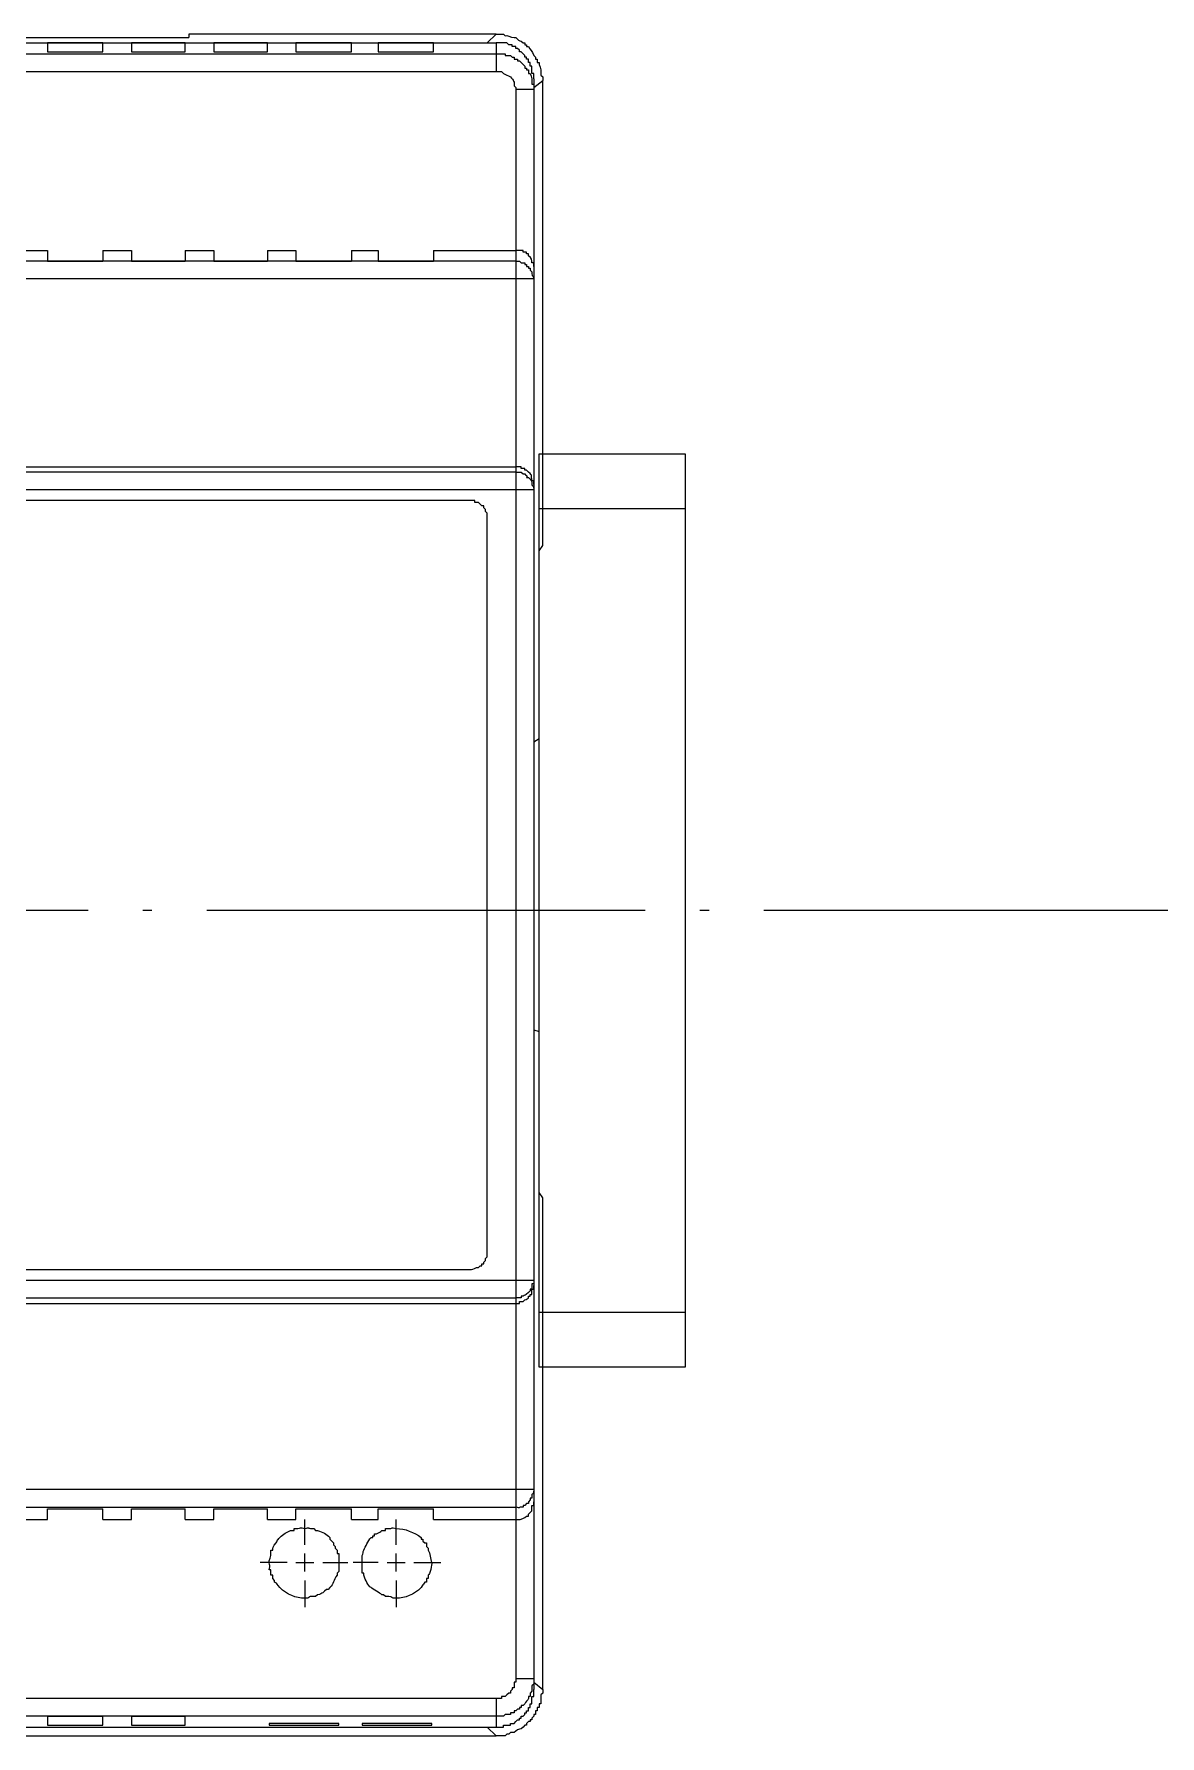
# Model space of a CAD drawing. Header units: millimetres. Extents: x 30557 to 235556, y -116603 to -73383.
# Drawn here: x 91118.5 to 91180.2, y -74282.4 to -74189.2 of the extents above; entities that cross this region are included whole.
import ezdxf

# ---------------------------------------------------------------- set-up
doc = ezdxf.new("R2010")
doc.units = ezdxf.units.MM
doc.linetypes.add('ZWCAD_ISO04W100', pattern=[30.5, 24, -3, 0.5, -3])
doc.layers.add('1', color=3, linetype='Continuous')
doc.layers.add('_Drawing', color=7, linetype='Continuous', lineweight=25)

# ---------------------------------------------------------------- blocks, each defined once
blk = doc.blocks.new('DR-100')
at = {"layer": '1', "color": 0, "lineweight": 5}
for points in [[(9429.039, -76257.283), (9412.203, -76257.283)], [(9412.203, -76257.283), (9412.203, -76257.479)], [(9428.549, -76257.772), (9429.039, -76257.283)], [(9333.797, -76257.772), (9429.039, -76257.772)], [(9333.797, -76258.36), (9429.039, -76258.36)], [(9350.633, -76257.479), (9412.203, -76257.479)], [(9407.504, -76257.772), (9404.47, -76257.772)], [(9404.47, -76257.772), (9404.47, -76258.262)], [(9404.47, -76258.262), (9407.504, -76258.262)], [(9407.504, -76258.262), (9407.504, -76257.772)], [(9412.007, -76257.772), (9409.07, -76257.772)], [(9409.07, -76257.772), (9409.07, -76258.262)], [(9409.07, -76258.262), (9412.007, -76258.262)], [(9412.007, -76258.262), (9412.007, -76257.772)], [(9416.509, -76257.772), (9413.573, -76257.772)], [(9413.573, -76257.772), (9413.573, -76258.262)], [(9413.573, -76258.262), (9416.509, -76258.262)], [(9416.509, -76258.262), (9416.509, -76257.772)], [(9421.11, -76257.772), (9418.076, -76257.772)], [(9418.076, -76257.772), (9418.076, -76258.262)], [(9418.076, -76258.262), (9421.11, -76258.262)], [(9421.11, -76258.262), (9421.11, -76257.772)], [(9425.613, -76257.772), (9422.578, -76257.772)], [(9422.578, -76257.772), (9422.578, -76258.262)], [(9422.578, -76258.262), (9425.613, -76258.262)], [(9425.613, -76258.262), (9425.613, -76257.772)], [(9429.039, -76257.772), (9429.039, -76259.338)], [(9431.094, -76259.73), (9431.094, -76259.436), (9430.996, -76259.436), (9430.996, -76259.338), (9430.996, -76259.241), (9430.996, -76259.143), (9430.996, -76259.143), (9430.996, -76259.045), (9430.898, -76259.045), (9430.898, -76258.947), (9430.898, -76258.947), (9430.898, -76258.849), (9430.898, -76258.849), (9430.8, -76258.849), (9430.8, -76258.751), (9430.8, -76258.751), (9430.8, -76258.653), (9430.703, -76258.653), (9430.703, -76258.555), (9430.703, -76258.555), (9430.605, -76258.555), (9430.605, -76258.458), (9430.605, -76258.458), (9430.605, -76258.458), (9430.507, -76258.36), (9430.507, -76258.36), (9430.409, -76258.262), (9430.409, -76258.262), (9430.409, -76258.262), (9430.311, -76258.262), (9430.311, -76258.164), (9430.311, -76258.164), (9430.213, -76258.066), (9430.213, -76258.066), (9430.115, -76258.066), (9430.115, -76257.968), (9430.115, -76257.968), (9430.017, -76257.968), (9430.017, -76257.968), (9429.92, -76257.968), (9429.92, -76257.87), (9429.822, -76257.87), (9429.822, -76257.87), (9429.724, -76257.87), (9429.724, -76257.87), (9429.626, -76257.772), (9429.528, -76257.772), (9429.528, -76257.772), (9429.43, -76257.772), (9429.43, -76257.772), (9429.039, -76257.772)], [(9333.797, -76259.338), (9429.039, -76259.338)], [(9431.094, -76259.73), (9431.094, -76347.923)], [(9431.094, -76260.219), (9431.584, -76259.828)], [(9431.584, -76285.278), (9431.584, -76259.828)], [(9431.094, -76260.317), (9430.115, -76260.317)], [(9430.115, -76260.317), (9430.115, -76347.336)], [(9403.001, -76269.127), (9404.47, -76269.127)], [(9404.47, -76269.127), (9404.47, -76269.714)], [(9407.504, -76269.127), (9409.07, -76269.127)], [(9407.504, -76269.127), (9407.504, -76269.714)], [(9409.07, -76269.127), (9409.07, -76269.714)], [(9412.007, -76269.127), (9413.573, -76269.127)], [(9412.007, -76269.127), (9412.007, -76269.714)], [(9413.573, -76269.127), (9413.573, -76269.714)], [(9416.509, -76269.127), (9418.076, -76269.127)], [(9416.509, -76269.127), (9416.509, -76269.714)], [(9418.076, -76269.127), (9418.076, -76269.714)], [(9421.11, -76269.127), (9422.578, -76269.127)], [(9421.11, -76269.127), (9421.11, -76269.714)], [(9422.578, -76269.127), (9422.578, -76269.714)], [(9425.613, -76269.127), (9425.613, -76269.714)], [(9425.613, -76269.127), (9430.115, -76269.127)], [(9430.115, -76269.714), (9332.721, -76269.714)], [(9404.47, -76269.714), (9407.504, -76269.714)], [(9409.07, -76269.714), (9412.007, -76269.714)], [(9413.573, -76269.714), (9416.509, -76269.714)], [(9418.076, -76269.714), (9421.11, -76269.714)], [(9422.578, -76269.714), (9425.613, -76269.714)], [(9431.094, -76270.693), (9331.742, -76270.693)], [(9332.721, -76280.971), (9430.115, -76280.971)], [(9430.115, -76281.264), (9332.721, -76281.264)], [(9431.094, -76282.243), (9331.742, -76282.243)], [(9427.57, -76282.831), (9339.279, -76282.831)], [(9428.549, -76283.809), (9428.549, -76283.809), (9428.549, -76283.614), (9428.549, -76283.516), (9428.549, -76283.516), (9428.451, -76283.418), (9428.451, -76283.418), (9428.451, -76283.32), (9428.451, -76283.32), (9428.353, -76283.222), (9428.353, -76283.222), (9428.353, -76283.222), (9428.353, -76283.124), (9428.255, -76283.124), (9428.255, -76283.124), (9428.158, -76283.026), (9428.158, -76283.026), (9428.158, -76283.026), (9428.06, -76282.929), (9428.06, -76282.929), (9427.962, -76282.929), (9427.962, -76282.929), (9427.864, -76282.929), (9427.864, -76282.831), (9427.766, -76282.831), (9427.766, -76282.831), (9427.57, -76282.831)], [(9428.549, -76323.942), (9428.549, -76283.809)], [(9431.388, -76285.571), (9431.584, -76285.278)], [(9431.388, -76295.849), (9431.388, -76285.571)], [(9431.094, -76296.045), (9431.388, -76295.849)], [(9431.094, -76311.804), (9431.388, -76311.902)], [(9431.388, -76320.712), (9431.388, -76311.902)], [(9431.584, -76321.005), (9431.388, -76320.712)], [(9431.584, -76347.923), (9431.584, -76321.005)], [(9335.266, -76324.921), (9427.57, -76324.921)], [(9331.742, -76325.508), (9431.094, -76325.508)], [(9332.721, -76326.487), (9430.115, -76326.487)], [(9332.721, -76326.781), (9430.115, -76326.781)], [(9331.742, -76336.96), (9431.094, -76336.96)], [(9332.721, -76337.939), (9430.115, -76337.939)], [(9404.47, -76338.625), (9404.47, -76338.037)], [(9404.47, -76338.037), (9407.504, -76338.037)], [(9407.504, -76338.625), (9407.504, -76338.037)], [(9409.07, -76338.625), (9409.07, -76338.037)], [(9409.07, -76338.037), (9412.007, -76338.037)], [(9412.007, -76338.625), (9412.007, -76338.037)], [(9413.573, -76338.625), (9413.573, -76338.037)], [(9413.573, -76338.037), (9416.509, -76338.037)], [(9416.509, -76338.625), (9416.509, -76338.037)], [(9418.076, -76338.625), (9418.076, -76338.037)], [(9418.076, -76338.037), (9421.11, -76338.037)], [(9421.11, -76338.625), (9421.11, -76338.037)], [(9422.578, -76338.625), (9422.578, -76338.037)], [(9422.578, -76338.037), (9425.613, -76338.037)], [(9425.613, -76338.625), (9425.613, -76338.037)], [(9403.001, -76338.625), (9404.47, -76338.625)], [(9407.504, -76338.625), (9409.07, -76338.625)], [(9412.007, -76338.625), (9413.573, -76338.625)], [(9416.509, -76338.625), (9418.076, -76338.625)], [(9418.565, -76339.995), (9418.565, -76338.625)], [(9421.11, -76338.625), (9422.578, -76338.625)], [(9423.557, -76339.995), (9423.557, -76338.625)], [(9425.613, -76338.625), (9430.115, -76338.625)], [(9417.586, -76340.974), (9416.118, -76340.974)], [(9418.076, -76340.974), (9419.054, -76340.974)], [(9418.565, -76341.463), (9418.565, -76340.484)], [(9419.544, -76340.974), (9420.914, -76340.974)], [(9422.578, -76340.974), (9421.208, -76340.974)], [(9423.068, -76340.974), (9424.046, -76340.974)], [(9423.557, -76341.463), (9423.557, -76340.484)], [(9424.536, -76340.974), (9426.004, -76340.974)], [(9418.565, -76341.953), (9418.565, -76343.421)], [(9423.557, -76341.953), (9423.557, -76343.421)], [(9430.115, -76347.336), (9430.115, -76347.532), (9430.017, -76347.532), (9430.017, -76347.63), (9430.017, -76347.728), (9430.017, -76347.728), (9430.017, -76347.826), (9429.92, -76347.826), (9429.92, -76347.923), (9429.92, -76347.923), (9429.92, -76347.923), (9429.822, -76348.021), (9429.822, -76348.021), (9429.822, -76348.119), (9429.724, -76348.119), (9429.724, -76348.119), (9429.724, -76348.119), (9429.626, -76348.217), (9429.528, -76348.315), (9429.528, -76348.315), (9429.43, -76348.315), (9429.43, -76348.315), (9429.332, -76348.315), (9429.332, -76348.413), (9429.039, -76348.413)], [(9431.094, -76347.336), (9430.115, -76347.336)], [(9431.094, -76347.532), (9431.584, -76347.923)], [(9429.039, -76348.413), (9333.797, -76348.413)], [(9429.039, -76349.979), (9429.136, -76349.979), (9429.234, -76349.979), (9429.43, -76349.979), (9429.43, -76349.881), (9429.528, -76349.881), (9429.626, -76349.881), (9429.724, -76349.881), (9429.724, -76349.881), (9429.822, -76349.881), (9429.822, -76349.783), (9429.92, -76349.783), (9429.92, -76349.783), (9430.017, -76349.783), (9430.017, -76349.783), (9430.115, -76349.685), (9430.115, -76349.685), (9430.115, -76349.685), (9430.213, -76349.588), (9430.213, -76349.588), (9430.311, -76349.588), (9430.311, -76349.588), (9430.311, -76349.49), (9430.409, -76349.49), (9430.409, -76349.49), (9430.409, -76349.392), (9430.507, -76349.392), (9430.507, -76349.392), (9430.605, -76349.294), (9430.605, -76349.294), (9430.605, -76349.294), (9430.605, -76349.196), (9430.703, -76349.196), (9430.703, -76349.098), (9430.703, -76349.098), (9430.8, -76349.098), (9430.8, -76349), (9430.8, -76349), (9430.8, -76348.902), (9430.898, -76348.902), (9430.898, -76348.804), (9430.898, -76348.804), (9430.898, -76348.707), (9430.898, -76348.707), (9430.996, -76348.707), (9430.996, -76348.609), (9430.996, -76348.609), (9430.996, -76348.511), (9430.996, -76348.413), (9430.996, -76348.315), (9431.094, -76348.315), (9431.094, -76347.923)], [(9429.039, -76348.413), (9429.039, -76349.979)], [(9429.039, -76349.392), (9333.797, -76349.392)], [(9404.47, -76349.392), (9404.47, -76349.881)], [(9404.47, -76349.392), (9407.504, -76349.392)], [(9407.504, -76349.881), (9407.504, -76349.392)], [(9409.07, -76349.392), (9409.07, -76349.881)], [(9409.07, -76349.392), (9412.007, -76349.392)], [(9412.007, -76349.881), (9412.007, -76349.392)], [(9333.797, -76349.979), (9429.039, -76349.979)], [(9333.797, -76350.468), (9429.039, -76350.468)], [(9334.287, -76349.979), (9428.549, -76349.979)], [(9404.47, -76349.881), (9407.504, -76349.881)], [(9409.07, -76349.881), (9412.007, -76349.881)], [(9416.607, -76349.783), (9416.607, -76349.881)], [(9420.425, -76349.783), (9416.607, -76349.783)], [(9416.607, -76349.881), (9420.425, -76349.881)], [(9420.425, -76349.881), (9420.425, -76349.783)], [(9421.697, -76349.783), (9421.697, -76349.881)], [(9425.515, -76349.783), (9421.697, -76349.783)], [(9421.697, -76349.881), (9425.515, -76349.881)], [(9425.515, -76349.881), (9425.515, -76349.783)], [(9428.549, -76349.979), (9429.039, -76350.468)], [(9428.549, -76349.979), (9428.745, -76349.979)]]:
    blk.add_lwpolyline(points, dxfattribs=at)
for points, knots in [([(9429.039, -76257.283), (9429.039, -76257.283), (9429.332, -76257.283), (9429.332, -76257.283), (9429.332, -76257.283), (9429.332, -76257.283), (9429.332, -76257.283), (9429.332, -76257.283), (9429.43, -76257.283), (9429.43, -76257.283), (9429.43, -76257.283), (9429.528, -76257.381), (9429.528, -76257.381), (9429.626, -76257.283), (9429.822, -76257.479), (9430.017, -76257.479), (9430.017, -76257.479), (9430.017, -76257.479), (9430.017, -76257.479), (9430.017, -76257.479), (9430.115, -76257.479), (9430.115, -76257.479), (9430.213, -76257.577), (9430.311, -76257.674), (9430.409, -76257.674), (9430.409, -76257.674), (9430.409, -76257.674), (9430.409, -76257.674), (9430.409, -76257.674), (9430.507, -76257.772), (9430.507, -76257.772), (9430.507, -76257.772), (9430.507, -76257.772), (9430.507, -76257.772), (9430.507, -76257.772), (9430.605, -76257.772), (9430.605, -76257.772), (9430.605, -76257.772), (9430.605, -76257.87), (9430.605, -76257.87), (9430.605, -76257.87), (9430.703, -76257.87), (9430.703, -76257.87), (9430.703, -76257.87), (9430.703, -76257.968), (9430.703, -76257.968), (9430.703, -76257.968), (9430.703, -76257.968), (9430.703, -76257.968), (9430.703, -76257.968), (9430.8, -76257.968), (9430.8, -76257.968), (9430.898, -76258.164), (9430.996, -76258.164), (9431.094, -76258.458), (9431.094, -76258.458), (9431.094, -76258.458), (9431.094, -76258.458), (9431.094, -76258.458), (9431.192, -76258.555), (9431.192, -76258.555), (9431.192, -76258.555), (9431.192, -76258.555), (9431.192, -76258.555), (9431.192, -76258.555), (9431.192, -76258.653), (9431.192, -76258.653), (9431.192, -76258.653), (9431.29, -76258.653), (9431.29, -76258.653), (9431.29, -76258.653), (9431.29, -76258.751), (9431.29, -76258.751), (9431.29, -76258.751), (9431.29, -76258.751), (9431.29, -76258.751), (9431.29, -76258.751), (9431.29, -76258.849), (9431.29, -76258.849), (9431.29, -76258.849), (9431.388, -76258.849), (9431.388, -76258.849), (9431.388, -76258.849), (9431.388, -76258.947), (9431.388, -76258.947), (9431.486, -76259.143), (9431.486, -76259.338), (9431.486, -76259.534), (9431.486, -76259.534), (9431.584, -76259.632), (9431.584, -76259.632), (9431.584, -76259.632), (9431.584, -76259.828), (9431.584, -76259.828)], [0, 0, 0, 0, 1, 1, 1, 2, 2, 2, 3, 3, 3, 4, 4, 4, 5, 5, 5, 6, 6, 6, 7, 7, 7, 8, 8, 8, 9, 9, 9, 10, 10, 10, 11, 11, 11, 12, 12, 12, 13, 13, 13, 14, 14, 14, 15, 15, 15, 16, 16, 16, 17, 17, 17, 18, 18, 18, 19, 19, 19, 20, 20, 20, 21, 21, 21, 22, 22, 22, 23, 23, 23, 24, 24, 24, 25, 25, 25, 26, 26, 26, 27, 27, 27, 28, 28, 28, 29, 29, 29, 30, 30, 30, 31, 31, 31, 31]), ([(9429.039, -76258.36), (9429.039, -76258.36), (9429.43, -76258.36), (9429.43, -76258.36), (9429.43, -76258.36), (9429.43, -76258.36), (9429.43, -76258.36), (9429.43, -76258.36), (9429.528, -76258.36), (9429.528, -76258.36), (9429.528, -76258.36), (9429.528, -76258.458), (9429.528, -76258.458), (9429.528, -76258.458), (9429.626, -76258.458), (9429.626, -76258.458), (9429.626, -76258.458), (9429.724, -76258.458), (9429.724, -76258.458), (9429.724, -76258.458), (9429.724, -76258.458), (9429.724, -76258.458), (9429.724, -76258.458), (9429.822, -76258.458), (9429.822, -76258.458), (9429.822, -76258.458), (9429.822, -76258.458), (9429.822, -76258.458), (9429.822, -76258.458), (9429.92, -76258.555), (9429.92, -76258.555), (9429.92, -76258.555), (9429.92, -76258.555), (9429.92, -76258.555), (9429.92, -76258.555), (9430.017, -76258.555), (9430.017, -76258.555), (9430.017, -76258.555), (9430.017, -76258.555), (9430.017, -76258.555), (9430.017, -76258.555), (9430.017, -76258.653), (9430.017, -76258.653), (9430.017, -76258.653), (9430.115, -76258.653), (9430.115, -76258.653), (9430.115, -76258.653), (9430.115, -76258.653), (9430.115, -76258.653), (9430.115, -76258.653), (9430.213, -76258.653), (9430.213, -76258.653), (9430.213, -76258.653), (9430.213, -76258.751), (9430.213, -76258.751), (9430.213, -76258.751), (9430.311, -76258.751), (9430.311, -76258.751), (9430.311, -76258.751), (9430.311, -76258.751), (9430.311, -76258.751), (9430.311, -76258.751), (9430.311, -76258.751), (9430.311, -76258.751), (9430.311, -76258.751), (9430.409, -76258.849), (9430.409, -76258.849), (9430.409, -76258.849), (9430.409, -76258.849), (9430.409, -76258.849), (9430.409, -76258.849), (9430.409, -76258.849), (9430.409, -76258.849), (9430.409, -76258.849), (9430.507, -76258.947), (9430.507, -76258.947), (9430.507, -76258.947), (9430.507, -76258.947), (9430.507, -76258.947), (9430.507, -76258.947), (9430.605, -76259.045), (9430.605, -76259.045), (9430.605, -76259.045), (9430.605, -76259.045), (9430.605, -76259.045), (9430.605, -76259.045), (9430.605, -76259.045), (9430.605, -76259.045), (9430.605, -76259.045), (9430.605, -76259.143), (9430.605, -76259.143), (9430.605, -76259.143), (9430.703, -76259.143), (9430.703, -76259.143), (9430.703, -76259.143), (9430.703, -76259.143), (9430.703, -76259.143), (9430.703, -76259.143), (9430.703, -76259.241), (9430.703, -76259.241), (9430.703, -76259.241), (9430.8, -76259.241), (9430.8, -76259.241), (9430.8, -76259.241), (9430.8, -76259.338), (9430.8, -76259.338), (9430.8, -76259.338), (9430.8, -76259.338), (9430.8, -76259.338), (9430.8, -76259.338), (9430.8, -76259.436), (9430.8, -76259.436), (9430.8, -76259.436), (9430.898, -76259.436), (9430.898, -76259.436), (9430.898, -76259.436), (9430.898, -76259.436), (9430.898, -76259.436), (9430.996, -76259.632), (9430.996, -76259.828), (9430.996, -76260.024), (9430.996, -76260.024), (9431.094, -76260.024), (9431.094, -76260.024), (9431.094, -76260.024), (9431.094, -76260.317), (9431.094, -76260.317)], [0, 0, 0, 0, 1, 1, 1, 2, 2, 2, 3, 3, 3, 4, 4, 4, 5, 5, 5, 6, 6, 6, 7, 7, 7, 8, 8, 8, 9, 9, 9, 10, 10, 10, 11, 11, 11, 12, 12, 12, 13, 13, 13, 14, 14, 14, 15, 15, 15, 16, 16, 16, 17, 17, 17, 18, 18, 18, 19, 19, 19, 20, 20, 20, 21, 21, 21, 22, 22, 22, 23, 23, 23, 24, 24, 24, 25, 25, 25, 26, 26, 26, 27, 27, 27, 28, 28, 28, 29, 29, 29, 30, 30, 30, 31, 31, 31, 32, 32, 32, 33, 33, 33, 34, 34, 34, 35, 35, 35, 36, 36, 36, 37, 37, 37, 38, 38, 38, 39, 39, 39, 40, 40, 40, 41, 41, 41, 42, 42, 42, 42]), ([(9429.039, -76259.338), (9429.039, -76259.338), (9429.234, -76259.338), (9429.234, -76259.338), (9429.234, -76259.338), (9429.332, -76259.338), (9429.332, -76259.338), (9429.332, -76259.338), (9429.332, -76259.338), (9429.332, -76259.338), (9429.332, -76259.338), (9429.43, -76259.436), (9429.43, -76259.436), (9429.43, -76259.436), (9429.43, -76259.436), (9429.43, -76259.436), (9429.626, -76259.534), (9429.626, -76259.534), (9429.822, -76259.632), (9430.017, -76259.828), (9429.92, -76259.73), (9430.017, -76259.926), (9430.017, -76259.926), (9430.017, -76260.024), (9430.017, -76260.024), (9430.017, -76260.024), (9430.017, -76260.024), (9430.017, -76260.024), (9430.017, -76260.024), (9430.017, -76260.122), (9430.017, -76260.122), (9430.017, -76260.122), (9430.115, -76260.219), (9430.115, -76260.219), (9430.115, -76260.219), (9430.115, -76260.317), (9430.115, -76260.317)], [0, 0, 0, 0, 1, 1, 1, 2, 2, 2, 3, 3, 3, 4, 4, 4, 5, 5, 5, 6, 6, 6, 7, 7, 7, 8, 8, 8, 9, 9, 9, 10, 10, 10, 11, 11, 11, 12, 12, 12, 12]), ([(9431.094, -76270.008), (9431.094, -76270.008), (9431.094, -76269.812), (9431.094, -76269.812), (9431.094, -76269.812), (9430.996, -76269.812), (9430.996, -76269.812), (9430.996, -76269.714), (9430.996, -76269.518), (9430.8, -76269.421), (9430.8, -76269.421), (9430.8, -76269.421), (9430.8, -76269.421), (9430.8, -76269.421), (9430.8, -76269.323), (9430.8, -76269.323), (9430.8, -76269.323), (9430.703, -76269.323), (9430.703, -76269.323), (9430.703, -76269.323), (9430.703, -76269.323), (9430.703, -76269.323), (9430.703, -76269.323), (9430.703, -76269.225), (9430.703, -76269.225), (9430.703, -76269.225), (9430.605, -76269.225), (9430.605, -76269.225), (9430.605, -76269.225), (9430.605, -76269.225), (9430.605, -76269.225), (9430.605, -76269.225), (9430.507, -76269.225), (9430.507, -76269.225), (9430.507, -76269.225), (9430.507, -76269.127), (9430.507, -76269.127), (9430.507, -76269.127), (9430.409, -76269.127), (9430.409, -76269.127), (9430.409, -76269.127), (9430.409, -76269.127), (9430.409, -76269.127), (9430.409, -76269.127), (9430.409, -76269.127), (9430.409, -76269.127), (9430.409, -76269.127), (9430.311, -76269.127), (9430.311, -76269.127), (9430.213, -76269.127), (9430.115, -76269.127), (9430.115, -76269.127)], [0, 0, 0, 0, 1, 1, 1, 2, 2, 2, 3, 3, 3, 4, 4, 4, 5, 5, 5, 6, 6, 6, 7, 7, 7, 8, 8, 8, 9, 9, 9, 10, 10, 10, 11, 11, 11, 12, 12, 12, 13, 13, 13, 14, 14, 14, 15, 15, 15, 16, 16, 16, 17, 17, 17, 17]), ([(9430.115, -76269.714), (9430.115, -76269.714), (9430.213, -76269.714), (9430.213, -76269.714), (9430.213, -76269.714), (9430.213, -76269.714), (9430.213, -76269.714), (9430.213, -76269.714), (9430.311, -76269.714), (9430.311, -76269.714), (9430.311, -76269.714), (9430.409, -76269.812), (9430.409, -76269.812), (9430.409, -76269.812), (9430.409, -76269.812), (9430.409, -76269.812), (9430.409, -76269.812), (9430.507, -76269.812), (9430.507, -76269.812), (9430.507, -76269.812), (9430.507, -76269.812), (9430.507, -76269.812), (9430.507, -76269.812), (9430.507, -76269.812), (9430.507, -76269.812), (9430.507, -76269.812), (9430.605, -76269.812), (9430.605, -76269.812), (9430.605, -76269.812), (9430.605, -76269.91), (9430.605, -76269.91), (9430.605, -76269.91), (9430.605, -76269.91), (9430.605, -76269.91), (9430.605, -76269.91), (9430.605, -76269.91), (9430.605, -76269.91), (9430.605, -76269.91), (9430.703, -76269.91), (9430.703, -76269.91), (9430.703, -76269.91), (9430.703, -76269.91), (9430.703, -76269.91), (9430.703, -76269.91), (9430.703, -76269.91), (9430.703, -76269.91), (9430.703, -76269.91), (9430.703, -76270.008), (9430.703, -76270.008), (9430.703, -76270.008), (9430.8, -76270.008), (9430.8, -76270.008), (9430.8, -76270.008), (9430.8, -76270.008), (9430.8, -76270.008), (9430.8, -76270.008), (9430.8, -76270.008), (9430.8, -76270.008), (9430.8, -76270.008), (9430.8, -76270.106), (9430.8, -76270.106), (9430.8, -76270.106), (9430.898, -76270.106), (9430.898, -76270.106), (9430.898, -76270.106), (9430.898, -76270.106), (9430.898, -76270.106), (9430.898, -76270.106), (9430.898, -76270.204), (9430.898, -76270.204), (9430.898, -76270.204), (9430.898, -76270.204), (9430.898, -76270.204), (9430.898, -76270.204), (9430.898, -76270.204), (9430.898, -76270.204), (9430.898, -76270.204), (9430.996, -76270.301), (9430.996, -76270.301), (9430.996, -76270.301), (9430.996, -76270.301), (9430.996, -76270.301), (9430.996, -76270.301), (9430.996, -76270.301), (9430.996, -76270.301), (9430.996, -76270.301), (9430.996, -76270.399), (9430.996, -76270.399), (9430.996, -76270.399), (9430.996, -76270.399), (9430.996, -76270.399), (9430.996, -76270.595), (9431.094, -76270.497), (9431.094, -76270.693)], [0, 0, 0, 0, 1, 1, 1, 2, 2, 2, 3, 3, 3, 4, 4, 4, 5, 5, 5, 6, 6, 6, 7, 7, 7, 8, 8, 8, 9, 9, 9, 10, 10, 10, 11, 11, 11, 12, 12, 12, 13, 13, 13, 14, 14, 14, 15, 15, 15, 16, 16, 16, 17, 17, 17, 18, 18, 18, 19, 19, 19, 20, 20, 20, 21, 21, 21, 22, 22, 22, 23, 23, 23, 24, 24, 24, 25, 25, 25, 26, 26, 26, 27, 27, 27, 28, 28, 28, 29, 29, 29, 30, 30, 30, 31, 31, 31, 31]), ([(9431.094, -76281.95), (9431.094, -76281.95), (9431.094, -76281.754), (9431.094, -76281.754), (9431.094, -76281.754), (9430.996, -76281.754), (9430.996, -76281.754), (9430.996, -76281.754), (9430.996, -76281.656), (9430.996, -76281.656), (9430.898, -76281.362), (9431.094, -76281.558), (9430.8, -76281.264), (9430.8, -76281.264), (9430.8, -76281.264), (9430.8, -76281.264), (9430.8, -76281.264), (9430.703, -76281.167), (9430.703, -76281.167), (9430.703, -76281.167), (9430.703, -76281.167), (9430.703, -76281.167), (9430.703, -76281.167), (9430.703, -76281.167), (9430.703, -76281.167), (9430.703, -76281.167), (9430.605, -76281.167), (9430.605, -76281.167), (9430.605, -76281.167), (9430.605, -76281.069), (9430.605, -76281.069), (9430.605, -76281.069), (9430.507, -76281.069), (9430.507, -76281.069), (9430.507, -76281.069), (9430.507, -76281.069), (9430.507, -76281.069), (9430.507, -76281.069), (9430.409, -76281.069), (9430.409, -76281.069), (9430.409, -76281.069), (9430.409, -76281.069), (9430.409, -76281.069), (9430.409, -76281.069), (9430.409, -76280.971), (9430.409, -76280.971), (9430.409, -76280.971), (9430.311, -76280.971), (9430.311, -76280.971), (9430.311, -76280.971), (9430.213, -76280.971), (9430.213, -76280.971), (9430.213, -76280.971), (9430.115, -76280.971), (9430.115, -76280.971)], [0, 0, 0, 0, 1, 1, 1, 2, 2, 2, 3, 3, 3, 4, 4, 4, 5, 5, 5, 6, 6, 6, 7, 7, 7, 8, 8, 8, 9, 9, 9, 10, 10, 10, 11, 11, 11, 12, 12, 12, 13, 13, 13, 14, 14, 14, 15, 15, 15, 16, 16, 16, 17, 17, 17, 18, 18, 18, 18]), ([(9430.115, -76281.264), (9430.115, -76281.264), (9430.311, -76281.264), (9430.311, -76281.264), (9430.311, -76281.264), (9430.311, -76281.264), (9430.311, -76281.264), (9430.311, -76281.264), (9430.409, -76281.264), (9430.409, -76281.264), (9430.409, -76281.264), (9430.507, -76281.362), (9430.507, -76281.362), (9430.507, -76281.362), (9430.507, -76281.362), (9430.507, -76281.362), (9430.507, -76281.362), (9430.507, -76281.362), (9430.507, -76281.362), (9430.507, -76281.362), (9430.605, -76281.362), (9430.605, -76281.362), (9430.605, -76281.362), (9430.605, -76281.362), (9430.605, -76281.362), (9430.605, -76281.46), (9430.8, -76281.46), (9430.703, -76281.558), (9430.703, -76281.558), (9430.8, -76281.558), (9430.8, -76281.558), (9430.8, -76281.558), (9430.8, -76281.558), (9430.8, -76281.558), (9430.8, -76281.558), (9430.8, -76281.558), (9430.8, -76281.558), (9430.8, -76281.558), (9430.898, -76281.656), (9430.898, -76281.656), (9430.898, -76281.656), (9430.898, -76281.656), (9430.898, -76281.656), (9430.898, -76281.656), (9430.898, -76281.656), (9430.898, -76281.656), (9430.996, -76281.754), (9430.996, -76281.852), (9430.996, -76281.95), (9430.996, -76282.048), (9431.094, -76281.95), (9431.094, -76282.243)], [0, 0, 0, 0, 1, 1, 1, 2, 2, 2, 3, 3, 3, 4, 4, 4, 5, 5, 5, 6, 6, 6, 7, 7, 7, 8, 8, 8, 9, 9, 9, 10, 10, 10, 11, 11, 11, 12, 12, 12, 13, 13, 13, 14, 14, 14, 15, 15, 15, 16, 16, 16, 17, 17, 17, 17]), ([(9427.57, -76324.921), (9427.766, -76324.921), (9427.766, -76324.921), (9427.962, -76324.823), (9427.962, -76324.823), (9427.962, -76324.823), (9427.962, -76324.823), (9427.962, -76324.823), (9428.06, -76324.823), (9428.06, -76324.823), (9428.06, -76324.823), (9428.06, -76324.823), (9428.06, -76324.823), (9428.06, -76324.823), (9428.158, -76324.725), (9428.158, -76324.725), (9428.158, -76324.725), (9428.158, -76324.725), (9428.158, -76324.725), (9428.158, -76324.725), (9428.158, -76324.725), (9428.158, -76324.725), (9428.158, -76324.725), (9428.255, -76324.725), (9428.255, -76324.725), (9428.255, -76324.725), (9428.255, -76324.627), (9428.255, -76324.627), (9428.255, -76324.627), (9428.353, -76324.627), (9428.353, -76324.627), (9428.353, -76324.627), (9428.353, -76324.529), (9428.353, -76324.529), (9428.353, -76324.529), (9428.353, -76324.529), (9428.353, -76324.529), (9428.353, -76324.529), (9428.353, -76324.529), (9428.353, -76324.529), (9428.353, -76324.529), (9428.451, -76324.431), (9428.451, -76324.431), (9428.451, -76324.431), (9428.451, -76324.431), (9428.451, -76324.431), (9428.451, -76324.431), (9428.451, -76324.333), (9428.451, -76324.333), (9428.451, -76324.333), (9428.451, -76324.333), (9428.451, -76324.333), (9428.451, -76324.333), (9428.549, -76324.236), (9428.549, -76324.236), (9428.549, -76324.236), (9428.549, -76324.236), (9428.549, -76324.236), (9428.549, -76324.236), (9428.549, -76324.236), (9428.549, -76324.236), (9428.549, -76324.236), (9428.549, -76324.04), (9428.549, -76324.04), (9428.549, -76324.04), (9428.549, -76323.942), (9428.549, -76323.942)], [0, 0, 0, 0, 1, 1, 1, 2, 2, 2, 3, 3, 3, 4, 4, 4, 5, 5, 5, 6, 6, 6, 7, 7, 7, 8, 8, 8, 9, 9, 9, 10, 10, 10, 11, 11, 11, 12, 12, 12, 13, 13, 13, 14, 14, 14, 15, 15, 15, 16, 16, 16, 17, 17, 17, 18, 18, 18, 19, 19, 19, 20, 20, 20, 21, 21, 21, 22, 22, 22, 22]), ([(9431.094, -76325.508), (9431.094, -76325.508), (9431.094, -76325.704), (9431.094, -76325.704), (9431.094, -76325.704), (9430.996, -76325.704), (9430.996, -76325.704), (9430.996, -76325.704), (9430.996, -76325.802), (9430.996, -76325.802), (9430.996, -76325.802), (9430.996, -76325.802), (9430.996, -76325.802), (9430.996, -76325.802), (9430.996, -76325.9), (9430.996, -76325.9), (9430.996, -76325.9), (9430.996, -76325.9), (9430.996, -76325.9), (9430.996, -76325.9), (9430.996, -76325.997), (9430.996, -76325.997), (9430.996, -76325.997), (9430.898, -76325.997), (9430.898, -76325.997), (9430.898, -76325.997), (9430.898, -76325.997), (9430.898, -76325.997), (9430.898, -76325.997), (9430.898, -76326.095), (9430.898, -76326.095), (9430.898, -76326.095), (9430.8, -76326.193), (9430.8, -76326.193), (9430.8, -76326.193), (9430.8, -76326.193), (9430.8, -76326.193), (9430.605, -76326.389), (9430.605, -76326.291), (9430.507, -76326.389), (9430.507, -76326.389), (9430.409, -76326.389), (9430.409, -76326.389), (9430.409, -76326.389), (9430.409, -76326.487), (9430.409, -76326.487), (9430.409, -76326.487), (9430.311, -76326.487), (9430.311, -76326.487), (9430.311, -76326.487), (9430.213, -76326.487), (9430.213, -76326.487), (9430.213, -76326.487), (9430.115, -76326.487), (9430.115, -76326.487)], [0, 0, 0, 0, 1, 1, 1, 2, 2, 2, 3, 3, 3, 4, 4, 4, 5, 5, 5, 6, 6, 6, 7, 7, 7, 8, 8, 8, 9, 9, 9, 10, 10, 10, 11, 11, 11, 12, 12, 12, 13, 13, 13, 14, 14, 14, 15, 15, 15, 16, 16, 16, 17, 17, 17, 18, 18, 18, 18]), ([(9430.115, -76326.781), (9430.115, -76326.781), (9430.311, -76326.781), (9430.311, -76326.781), (9430.311, -76326.781), (9430.311, -76326.683), (9430.311, -76326.683), (9430.311, -76326.683), (9430.409, -76326.683), (9430.409, -76326.683), (9430.409, -76326.683), (9430.409, -76326.683), (9430.409, -76326.683), (9430.409, -76326.683), (9430.507, -76326.683), (9430.507, -76326.683), (9430.507, -76326.683), (9430.507, -76326.683), (9430.507, -76326.683), (9430.507, -76326.683), (9430.605, -76326.585), (9430.605, -76326.585), (9430.605, -76326.585), (9430.605, -76326.585), (9430.605, -76326.585), (9430.703, -76326.585), (9430.8, -76326.487), (9430.8, -76326.487), (9430.8, -76326.487), (9430.8, -76326.389), (9430.8, -76326.389), (9430.8, -76326.389), (9430.898, -76326.389), (9430.898, -76326.389), (9430.898, -76326.389), (9430.898, -76326.389), (9430.898, -76326.389), (9430.898, -76326.389), (9430.898, -76326.291), (9430.898, -76326.291), (9430.898, -76326.291), (9430.996, -76326.291), (9430.996, -76326.291), (9430.996, -76326.291), (9430.996, -76326.193), (9430.996, -76326.193), (9430.996, -76326.193), (9430.996, -76326.193), (9430.996, -76326.193), (9430.996, -76326.193), (9430.996, -76326.095), (9430.996, -76326.095), (9430.996, -76326.095), (9430.996, -76326.095), (9430.996, -76326.095), (9430.996, -76326.095), (9430.996, -76325.997), (9430.996, -76325.997), (9430.996, -76325.997), (9431.094, -76325.997), (9431.094, -76325.997), (9431.094, -76325.997), (9431.094, -76325.997), (9431.094, -76325.997), (9431.094, -76325.9), (9431.094, -76325.802), (9431.094, -76325.802)], [0, 0, 0, 0, 1, 1, 1, 2, 2, 2, 3, 3, 3, 4, 4, 4, 5, 5, 5, 6, 6, 6, 7, 7, 7, 8, 8, 8, 9, 9, 9, 10, 10, 10, 11, 11, 11, 12, 12, 12, 13, 13, 13, 14, 14, 14, 15, 15, 15, 16, 16, 16, 17, 17, 17, 18, 18, 18, 19, 19, 19, 20, 20, 20, 21, 21, 21, 22, 22, 22, 22]), ([(9431.094, -76336.96), (9431.094, -76337.352), (9430.996, -76337.156), (9430.996, -76337.254), (9430.996, -76337.254), (9430.996, -76337.352), (9430.996, -76337.352), (9430.996, -76337.352), (9430.996, -76337.352), (9430.996, -76337.352), (9430.996, -76337.352), (9430.996, -76337.45), (9430.996, -76337.45), (9430.996, -76337.45), (9430.996, -76337.45), (9430.996, -76337.45), (9430.996, -76337.45), (9430.898, -76337.45), (9430.898, -76337.45), (9430.898, -76337.45), (9430.898, -76337.548), (9430.898, -76337.548), (9430.898, -76337.548), (9430.898, -76337.548), (9430.898, -76337.548), (9430.898, -76337.548), (9430.898, -76337.548), (9430.898, -76337.548), (9430.898, -76337.548), (9430.8, -76337.646), (9430.8, -76337.646), (9430.8, -76337.646), (9430.8, -76337.646), (9430.8, -76337.646), (9430.8, -76337.646), (9430.8, -76337.646), (9430.8, -76337.646), (9430.8, -76337.646), (9430.8, -76337.646), (9430.8, -76337.646), (9430.8, -76337.646), (9430.8, -76337.744), (9430.8, -76337.744), (9430.8, -76337.744), (9430.703, -76337.744), (9430.703, -76337.744), (9430.703, -76337.744), (9430.703, -76337.744), (9430.703, -76337.744), (9430.703, -76337.744), (9430.703, -76337.744), (9430.703, -76337.744), (9430.703, -76337.744), (9430.703, -76337.744), (9430.703, -76337.744), (9430.703, -76337.744), (9430.605, -76337.841), (9430.605, -76337.841), (9430.605, -76337.841), (9430.605, -76337.841), (9430.605, -76337.841), (9430.605, -76337.841), (9430.605, -76337.841), (9430.605, -76337.841), (9430.605, -76337.841), (9430.507, -76337.841), (9430.507, -76337.841), (9430.507, -76337.841), (9430.507, -76337.841), (9430.507, -76337.841), (9430.507, -76337.841), (9430.507, -76337.939), (9430.507, -76337.939), (9430.507, -76337.939), (9430.409, -76337.939), (9430.409, -76337.939), (9430.409, -76337.939), (9430.409, -76337.939), (9430.409, -76337.939), (9430.213, -76337.939), (9430.409, -76338.037), (9430.115, -76337.939)], [0, 0, 0, 0, 1, 1, 1, 2, 2, 2, 3, 3, 3, 4, 4, 4, 5, 5, 5, 6, 6, 6, 7, 7, 7, 8, 8, 8, 9, 9, 9, 10, 10, 10, 11, 11, 11, 12, 12, 12, 13, 13, 13, 14, 14, 14, 15, 15, 15, 16, 16, 16, 17, 17, 17, 18, 18, 18, 19, 19, 19, 20, 20, 20, 21, 21, 21, 22, 22, 22, 23, 23, 23, 24, 24, 24, 25, 25, 25, 26, 26, 26, 27, 27, 27, 27]), ([(9430.115, -76338.625), (9430.115, -76338.625), (9430.213, -76338.625), (9430.213, -76338.625), (9430.409, -76338.625), (9430.605, -76338.527), (9430.703, -76338.429), (9430.703, -76338.429), (9430.8, -76338.429), (9430.8, -76338.429), (9430.8, -76338.429), (9430.8, -76338.331), (9430.8, -76338.331), (9430.8, -76338.331), (9430.8, -76338.331), (9430.8, -76338.331), (9430.8, -76338.331), (9430.898, -76338.233), (9430.898, -76338.233), (9430.898, -76338.233), (9430.898, -76338.233), (9430.898, -76338.233), (9430.898, -76338.233), (9430.898, -76338.233), (9430.898, -76338.233), (9430.898, -76338.233), (9430.996, -76338.135), (9430.996, -76338.135), (9430.996, -76338.135), (9430.996, -76338.135), (9430.996, -76338.135), (9430.996, -76338.135), (9430.996, -76338.037), (9430.996, -76338.037), (9430.996, -76338.037), (9430.996, -76338.037), (9430.996, -76338.037), (9430.996, -76338.037), (9430.996, -76337.939), (9430.996, -76337.939), (9430.996, -76337.939), (9430.996, -76337.841), (9430.996, -76337.841), (9430.996, -76337.841), (9431.094, -76337.841), (9431.094, -76337.841), (9431.094, -76337.841), (9431.094, -76337.744), (9431.094, -76337.646)], [0, 0, 0, 0, 1, 1, 1, 2, 2, 2, 3, 3, 3, 4, 4, 4, 5, 5, 5, 6, 6, 6, 7, 7, 7, 8, 8, 8, 9, 9, 9, 10, 10, 10, 11, 11, 11, 12, 12, 12, 13, 13, 13, 14, 14, 14, 15, 15, 15, 16, 16, 16, 16]), ([(9420.425, -76340.974), (9420.425, -76340.974), (9420.425, -76340.68), (9420.425, -76340.68), (9420.425, -76340.68), (9420.425, -76340.68), (9420.425, -76340.68), (9420.425, -76340.68), (9420.425, -76340.484), (9420.425, -76340.484), (9420.425, -76340.484), (9420.327, -76340.484), (9420.327, -76340.484), (9420.327, -76340.484), (9420.327, -76340.386), (9420.327, -76340.386), (9420.327, -76340.386), (9420.327, -76340.289), (9420.327, -76340.289), (9420.327, -76340.289), (9420.327, -76340.289), (9420.327, -76340.289), (9420.327, -76340.289), (9420.229, -76340.191), (9420.229, -76340.191), (9420.229, -76340.191), (9420.229, -76340.191), (9420.229, -76340.191), (9420.229, -76340.191), (9420.229, -76340.093), (9420.229, -76340.093), (9420.229, -76340.093), (9420.131, -76339.995), (9420.131, -76339.995), (9420.131, -76339.995), (9420.131, -76339.897), (9420.131, -76339.897), (9420.131, -76339.897), (9420.131, -76339.897), (9420.131, -76339.897), (9420.131, -76339.897), (9420.033, -76339.799), (9420.033, -76339.799), (9420.033, -76339.799), (9420.033, -76339.799), (9420.033, -76339.799), (9420.033, -76339.799), (9419.935, -76339.701), (9419.935, -76339.701), (9419.935, -76339.701), (9419.935, -76339.701), (9419.935, -76339.701), (9419.935, -76339.701), (9419.935, -76339.603), (9419.935, -76339.603), (9419.74, -76339.408), (9419.544, -76339.31), (9419.25, -76339.212), (9419.25, -76339.212), (9419.25, -76339.212), (9419.25, -76339.212), (9419.25, -76339.212), (9419.152, -76339.212), (9419.152, -76339.212), (9419.152, -76339.212), (9419.054, -76339.114), (9419.054, -76339.114), (9419.054, -76339.114), (9419.054, -76339.114), (9419.054, -76339.114), (9419.054, -76339.114), (9418.957, -76339.114), (9418.957, -76339.114), (9418.663, -76339.114), (9418.859, -76339.016), (9418.565, -76339.114), (9418.271, -76339.016), (9418.369, -76339.114), (9418.173, -76339.114), (9418.173, -76339.114), (9418.173, -76339.114), (9418.173, -76339.114), (9418.173, -76339.114), (9418.076, -76339.114), (9418.076, -76339.114), (9418.076, -76339.114), (9417.978, -76339.114), (9417.978, -76339.114), (9417.978, -76339.114), (9417.978, -76339.212), (9417.978, -76339.212), (9417.978, -76339.212), (9417.88, -76339.212), (9417.88, -76339.212), (9417.88, -76339.212), (9417.782, -76339.212), (9417.782, -76339.212), (9417.586, -76339.31), (9417.39, -76339.408), (9417.195, -76339.603), (9416.999, -76339.799), (9417.097, -76339.701), (9416.999, -76339.897), (9416.803, -76340.093), (9416.803, -76340.191), (9416.803, -76340.289), (9416.803, -76340.289), (9416.705, -76340.289), (9416.705, -76340.289), (9416.705, -76340.484), (9416.705, -76340.68), (9416.607, -76340.876), (9416.607, -76340.876), (9416.607, -76340.974), (9416.607, -76340.974), (9416.607, -76341.169), (9416.705, -76341.072), (9416.607, -76341.365), (9416.607, -76341.365), (9416.705, -76341.365), (9416.705, -76341.365), (9416.705, -76341.365), (9416.705, -76341.463), (9416.705, -76341.463), (9416.705, -76341.463), (9416.705, -76341.561), (9416.705, -76341.561), (9416.705, -76341.561), (9416.705, -76341.561), (9416.705, -76341.561), (9416.705, -76341.561), (9416.705, -76341.659), (9416.705, -76341.659), (9416.705, -76341.659), (9416.803, -76341.659), (9416.803, -76341.659), (9416.803, -76341.659), (9416.803, -76341.757), (9416.803, -76341.757), (9416.803, -76341.757), (9416.803, -76341.855), (9416.803, -76341.855), (9416.803, -76341.855), (9416.901, -76341.953), (9416.901, -76341.953), (9416.901, -76341.953), (9416.901, -76342.05), (9416.901, -76342.05), (9417.097, -76342.148), (9416.999, -76342.148), (9417.195, -76342.344), (9417.586, -76342.736), (9418.076, -76342.931), (9418.565, -76342.931), (9418.859, -76342.931), (9418.761, -76342.834), (9418.859, -76342.834), (9418.859, -76342.834), (9418.957, -76342.834), (9418.957, -76342.834), (9418.957, -76342.834), (9419.054, -76342.834), (9419.054, -76342.834), (9419.054, -76342.834), (9419.054, -76342.834), (9419.054, -76342.834), (9419.054, -76342.834), (9419.152, -76342.834), (9419.152, -76342.834), (9419.152, -76342.834), (9419.25, -76342.736), (9419.25, -76342.736), (9419.25, -76342.736), (9419.25, -76342.736), (9419.25, -76342.736), (9419.446, -76342.736), (9419.446, -76342.638), (9419.544, -76342.638), (9419.544, -76342.638), (9419.642, -76342.54), (9419.642, -76342.54), (9419.642, -76342.54), (9419.642, -76342.54), (9419.642, -76342.54), (9419.642, -76342.54), (9419.74, -76342.442), (9419.74, -76342.442), (9419.74, -76342.442), (9419.837, -76342.442), (9419.837, -76342.442), (9419.837, -76342.442), (9419.837, -76342.442), (9419.837, -76342.442), (9419.837, -76342.442), (9419.935, -76342.344), (9419.935, -76342.344), (9420.131, -76342.148), (9420.131, -76341.953), (9420.327, -76341.659), (9420.327, -76341.659), (9420.327, -76341.659), (9420.327, -76341.659), (9420.327, -76341.659), (9420.327, -76341.561), (9420.327, -76341.561), (9420.327, -76341.561), (9420.327, -76341.561), (9420.327, -76341.561), (9420.327, -76341.561), (9420.425, -76341.463), (9420.425, -76341.463), (9420.425, -76341.463), (9420.425, -76341.365), (9420.425, -76341.365), (9420.425, -76341.365), (9420.425, -76341.267), (9420.425, -76341.267), (9420.425, -76341.267), (9420.425, -76340.974), (9420.425, -76340.974)], [0, 0, 0, 0, 1, 1, 1, 2, 2, 2, 3, 3, 3, 4, 4, 4, 5, 5, 5, 6, 6, 6, 7, 7, 7, 8, 8, 8, 9, 9, 9, 10, 10, 10, 11, 11, 11, 12, 12, 12, 13, 13, 13, 14, 14, 14, 15, 15, 15, 16, 16, 16, 17, 17, 17, 18, 18, 18, 19, 19, 19, 20, 20, 20, 21, 21, 21, 22, 22, 22, 23, 23, 23, 24, 24, 24, 25, 25, 25, 26, 26, 26, 27, 27, 27, 28, 28, 28, 29, 29, 29, 30, 30, 30, 31, 31, 31, 32, 32, 32, 33, 33, 33, 34, 34, 34, 35, 35, 35, 36, 36, 36, 37, 37, 37, 38, 38, 38, 39, 39, 39, 40, 40, 40, 41, 41, 41, 42, 42, 42, 43, 43, 43, 44, 44, 44, 45, 45, 45, 46, 46, 46, 47, 47, 47, 48, 48, 48, 49, 49, 49, 50, 50, 50, 51, 51, 51, 52, 52, 52, 53, 53, 53, 54, 54, 54, 55, 55, 55, 56, 56, 56, 57, 57, 57, 58, 58, 58, 59, 59, 59, 60, 60, 60, 61, 61, 61, 62, 62, 62, 63, 63, 63, 64, 64, 64, 65, 65, 65, 66, 66, 66, 67, 67, 67, 68, 68, 68, 69, 69, 69, 70, 70, 70, 71, 71, 71, 72, 72, 72, 73, 73, 73, 73]), ([(9425.515, -76340.974), (9425.417, -76340.778), (9425.417, -76340.484), (9425.319, -76340.289), (9425.319, -76340.289), (9425.319, -76340.191), (9425.319, -76340.191), (9425.319, -76340.191), (9425.319, -76340.191), (9425.319, -76340.191), (9425.319, -76340.191), (9425.221, -76340.093), (9425.221, -76340.093), (9425.221, -76340.093), (9425.221, -76339.995), (9425.221, -76339.995), (9425.221, -76339.995), (9425.221, -76339.897), (9425.221, -76339.897), (9425.221, -76339.897), (9425.123, -76339.897), (9425.123, -76339.897), (9425.123, -76339.897), (9425.025, -76339.799), (9425.025, -76339.799), (9425.025, -76339.799), (9425.025, -76339.799), (9425.025, -76339.799), (9425.025, -76339.799), (9425.025, -76339.701), (9425.025, -76339.701), (9425.025, -76339.701), (9424.927, -76339.701), (9424.927, -76339.701), (9424.927, -76339.701), (9424.927, -76339.603), (9424.927, -76339.603), (9424.536, -76339.31), (9424.046, -76339.114), (9423.557, -76339.114), (9423.263, -76339.016), (9423.361, -76339.114), (9423.263, -76339.114), (9423.263, -76339.114), (9423.166, -76339.114), (9423.166, -76339.114), (9423.166, -76339.114), (9423.068, -76339.114), (9423.068, -76339.114), (9423.068, -76339.114), (9422.97, -76339.114), (9422.97, -76339.114), (9422.97, -76339.114), (9422.97, -76339.212), (9422.97, -76339.212), (9422.97, -76339.212), (9422.872, -76339.212), (9422.872, -76339.212), (9422.872, -76339.212), (9422.774, -76339.212), (9422.774, -76339.212), (9422.676, -76339.31), (9422.676, -76339.31), (9422.48, -76339.408), (9422.48, -76339.408), (9422.48, -76339.408), (9422.48, -76339.408), (9422.48, -76339.408), (9422.382, -76339.408), (9422.382, -76339.408), (9422.382, -76339.408), (9422.382, -76339.505), (9422.382, -76339.505), (9422.382, -76339.505), (9422.285, -76339.505), (9422.285, -76339.505), (9422.285, -76339.505), (9422.285, -76339.603), (9422.285, -76339.603), (9422.285, -76339.603), (9422.187, -76339.603), (9422.187, -76339.603), (9421.991, -76339.799), (9421.893, -76340.093), (9421.795, -76340.289), (9421.697, -76340.386), (9421.795, -76340.484), (9421.697, -76340.582), (9421.697, -76340.582), (9421.697, -76340.68), (9421.697, -76340.68), (9421.697, -76340.68), (9421.697, -76340.68), (9421.697, -76340.68), (9421.697, -76340.68), (9421.697, -76341.267), (9421.697, -76341.267), (9421.697, -76341.267), (9421.697, -76341.365), (9421.697, -76341.365), (9421.697, -76341.365), (9421.697, -76341.365), (9421.697, -76341.365), (9421.697, -76341.365), (9421.697, -76341.463), (9421.697, -76341.463), (9421.697, -76341.463), (9421.697, -76341.561), (9421.697, -76341.561), (9421.697, -76341.561), (9421.795, -76341.561), (9421.795, -76341.561), (9421.795, -76341.561), (9421.795, -76341.659), (9421.795, -76341.659), (9421.795, -76341.659), (9421.795, -76341.659), (9421.795, -76341.659), (9421.893, -76341.953), (9421.991, -76342.246), (9422.187, -76342.344), (9422.285, -76342.442), (9422.676, -76342.638), (9422.774, -76342.736), (9422.774, -76342.736), (9422.872, -76342.736), (9422.872, -76342.736), (9422.872, -76342.736), (9422.97, -76342.834), (9422.97, -76342.834), (9422.97, -76342.834), (9422.97, -76342.834), (9422.97, -76342.834), (9422.97, -76342.834), (9423.068, -76342.834), (9423.068, -76342.834), (9423.068, -76342.834), (9423.166, -76342.834), (9423.166, -76342.834), (9423.361, -76342.834), (9423.263, -76342.931), (9423.557, -76342.931), (9424.046, -76342.931), (9424.536, -76342.736), (9424.927, -76342.344), (9425.025, -76342.148), (9425.025, -76342.246), (9425.123, -76342.05), (9425.123, -76342.05), (9425.221, -76342.05), (9425.221, -76342.05), (9425.221, -76342.05), (9425.221, -76341.953), (9425.221, -76341.953), (9425.221, -76341.953), (9425.221, -76341.855), (9425.221, -76341.855), (9425.221, -76341.855), (9425.319, -76341.855), (9425.319, -76341.855), (9425.319, -76341.855), (9425.319, -76341.757), (9425.319, -76341.757), (9425.319, -76341.757), (9425.319, -76341.659), (9425.319, -76341.659), (9425.417, -76341.659), (9425.515, -76341.072), (9425.515, -76340.974)], [0, 0, 0, 0, 1, 1, 1, 2, 2, 2, 3, 3, 3, 4, 4, 4, 5, 5, 5, 6, 6, 6, 7, 7, 7, 8, 8, 8, 9, 9, 9, 10, 10, 10, 11, 11, 11, 12, 12, 12, 13, 13, 13, 14, 14, 14, 15, 15, 15, 16, 16, 16, 17, 17, 17, 18, 18, 18, 19, 19, 19, 20, 20, 20, 21, 21, 21, 22, 22, 22, 23, 23, 23, 24, 24, 24, 25, 25, 25, 26, 26, 26, 27, 27, 27, 28, 28, 28, 29, 29, 29, 30, 30, 30, 31, 31, 31, 32, 32, 32, 33, 33, 33, 34, 34, 34, 35, 35, 35, 36, 36, 36, 37, 37, 37, 38, 38, 38, 39, 39, 39, 40, 40, 40, 41, 41, 41, 42, 42, 42, 43, 43, 43, 44, 44, 44, 45, 45, 45, 46, 46, 46, 47, 47, 47, 48, 48, 48, 49, 49, 49, 50, 50, 50, 51, 51, 51, 52, 52, 52, 53, 53, 53, 54, 54, 54, 55, 55, 55, 56, 56, 56, 56]), ([(9431.094, -76347.336), (9431.094, -76347.336), (9431.094, -76347.63), (9431.094, -76347.63), (9431.094, -76347.63), (9430.996, -76347.728), (9430.996, -76347.728), (9430.996, -76347.728), (9430.996, -76347.826), (9430.996, -76347.826), (9430.996, -76347.826), (9430.996, -76347.826), (9430.996, -76347.826), (9430.996, -76347.826), (9430.996, -76347.923), (9430.996, -76347.923), (9430.996, -76347.923), (9430.996, -76348.021), (9430.996, -76348.021), (9430.996, -76348.021), (9430.996, -76348.021), (9430.996, -76348.021), (9430.996, -76348.021), (9430.898, -76348.119), (9430.898, -76348.119), (9430.898, -76348.119), (9430.898, -76348.119), (9430.898, -76348.119), (9430.898, -76348.119), (9430.898, -76348.217), (9430.898, -76348.217), (9430.898, -76348.217), (9430.898, -76348.217), (9430.898, -76348.217), (9430.898, -76348.217), (9430.898, -76348.315), (9430.898, -76348.315), (9430.898, -76348.315), (9430.8, -76348.315), (9430.8, -76348.315), (9430.8, -76348.315), (9430.8, -76348.413), (9430.8, -76348.413), (9430.8, -76348.413), (9430.8, -76348.413), (9430.8, -76348.413), (9430.8, -76348.511), (9430.605, -76348.609), (9430.605, -76348.707), (9430.605, -76348.707), (9430.507, -76348.804), (9430.507, -76348.804), (9430.507, -76348.804), (9430.507, -76348.804), (9430.507, -76348.804), (9430.507, -76348.804), (9430.409, -76348.804), (9430.409, -76348.804), (9430.409, -76348.804), (9430.409, -76348.902), (9430.409, -76348.902), (9430.409, -76348.902), (9430.311, -76348.902), (9430.311, -76348.902), (9430.311, -76348.902), (9430.311, -76349), (9430.311, -76349), (9430.311, -76349), (9430.311, -76349), (9430.311, -76349), (9430.311, -76349), (9430.213, -76349), (9430.213, -76349), (9430.213, -76349), (9430.213, -76349), (9430.213, -76349), (9430.213, -76349), (9430.115, -76349.098), (9430.115, -76349.098), (9430.115, -76349.098), (9430.115, -76349.098), (9430.115, -76349.098), (9430.115, -76349.098), (9430.017, -76349.098), (9430.017, -76349.098), (9430.017, -76349.098), (9430.017, -76349.196), (9430.017, -76349.196), (9430.017, -76349.196), (9430.017, -76349.196), (9430.017, -76349.196), (9430.017, -76349.196), (9429.92, -76349.196), (9429.92, -76349.196), (9429.92, -76349.196), (9429.92, -76349.196), (9429.92, -76349.196), (9429.92, -76349.196), (9429.822, -76349.196), (9429.822, -76349.196), (9429.822, -76349.196), (9429.822, -76349.294), (9429.822, -76349.294), (9429.822, -76349.294), (9429.724, -76349.294), (9429.724, -76349.294), (9429.724, -76349.294), (9429.724, -76349.294), (9429.724, -76349.294), (9429.724, -76349.294), (9429.626, -76349.294), (9429.626, -76349.294), (9429.626, -76349.294), (9429.528, -76349.294), (9429.528, -76349.294), (9429.528, -76349.294), (9429.528, -76349.294), (9429.528, -76349.294), (9429.528, -76349.294), (9429.43, -76349.392), (9429.43, -76349.392), (9429.43, -76349.392), (9429.332, -76349.392), (9429.332, -76349.392), (9429.332, -76349.392), (9429.234, -76349.392), (9429.234, -76349.392), (9429.234, -76349.392), (9429.039, -76349.392), (9429.039, -76349.392)], [0, 0, 0, 0, 1, 1, 1, 2, 2, 2, 3, 3, 3, 4, 4, 4, 5, 5, 5, 6, 6, 6, 7, 7, 7, 8, 8, 8, 9, 9, 9, 10, 10, 10, 11, 11, 11, 12, 12, 12, 13, 13, 13, 14, 14, 14, 15, 15, 15, 16, 16, 16, 17, 17, 17, 18, 18, 18, 19, 19, 19, 20, 20, 20, 21, 21, 21, 22, 22, 22, 23, 23, 23, 24, 24, 24, 25, 25, 25, 26, 26, 26, 27, 27, 27, 28, 28, 28, 29, 29, 29, 30, 30, 30, 31, 31, 31, 32, 32, 32, 33, 33, 33, 34, 34, 34, 35, 35, 35, 36, 36, 36, 37, 37, 37, 38, 38, 38, 39, 39, 39, 40, 40, 40, 41, 41, 41, 42, 42, 42, 43, 43, 43, 43]), ([(9431.584, -76347.923), (9431.584, -76347.923), (9431.584, -76348.119), (9431.584, -76348.119), (9431.584, -76348.119), (9431.486, -76348.217), (9431.486, -76348.217), (9431.486, -76348.217), (9431.486, -76348.413), (9431.486, -76348.413), (9431.486, -76348.413), (9431.486, -76348.511), (9431.486, -76348.511), (9431.486, -76348.511), (9431.486, -76348.609), (9431.486, -76348.609), (9431.486, -76348.609), (9431.486, -76348.609), (9431.486, -76348.609), (9431.486, -76348.609), (9431.486, -76348.707), (9431.486, -76348.707), (9431.486, -76348.707), (9431.388, -76348.707), (9431.388, -76348.707), (9431.388, -76348.707), (9431.388, -76348.804), (9431.388, -76348.804), (9431.388, -76348.804), (9431.388, -76348.902), (9431.388, -76348.902), (9431.388, -76348.902), (9431.29, -76348.902), (9431.29, -76348.902), (9431.29, -76348.902), (9431.29, -76349), (9431.29, -76349), (9431.29, -76349), (9431.29, -76349), (9431.29, -76349), (9431.29, -76349), (9431.29, -76349.098), (9431.29, -76349.098), (9431.29, -76349.098), (9431.192, -76349.098), (9431.192, -76349.098), (9431.192, -76349.098), (9431.192, -76349.196), (9431.192, -76349.196), (9431.192, -76349.196), (9431.192, -76349.294), (9431.192, -76349.294), (9431.192, -76349.294), (9431.094, -76349.294), (9431.094, -76349.294), (9431.094, -76349.294), (9431.094, -76349.392), (9431.094, -76349.392), (9431.094, -76349.392), (9431.094, -76349.392), (9431.094, -76349.392), (9431.094, -76349.392), (9430.996, -76349.49), (9430.996, -76349.49), (9430.996, -76349.49), (9430.996, -76349.49), (9430.996, -76349.49), (9430.996, -76349.49), (9430.996, -76349.588), (9430.996, -76349.588), (9430.996, -76349.588), (9430.898, -76349.588), (9430.898, -76349.588), (9430.898, -76349.588), (9430.898, -76349.685), (9430.898, -76349.685), (9430.898, -76349.685), (9430.8, -76349.685), (9430.8, -76349.685), (9430.8, -76349.685), (9430.703, -76349.783), (9430.703, -76349.783), (9430.703, -76349.783), (9430.703, -76349.783), (9430.703, -76349.783), (9430.703, -76349.783), (9430.703, -76349.881), (9430.703, -76349.881), (9430.703, -76349.881), (9430.605, -76349.881), (9430.605, -76349.881), (9430.605, -76349.881), (9430.605, -76349.881), (9430.605, -76349.881), (9430.605, -76349.881), (9430.507, -76349.979), (9430.507, -76349.979), (9430.507, -76349.979), (9430.507, -76349.979), (9430.507, -76349.979), (9430.507, -76349.979), (9430.409, -76350.077), (9430.409, -76350.077), (9430.311, -76350.077), (9430.115, -76350.175), (9430.017, -76350.273), (9430.017, -76350.273), (9429.92, -76350.273), (9429.92, -76350.273), (9429.92, -76350.273), (9429.92, -76350.273), (9429.92, -76350.273), (9429.92, -76350.273), (9429.822, -76350.273), (9429.822, -76350.273), (9429.822, -76350.273), (9429.724, -76350.371), (9429.724, -76350.371), (9429.724, -76350.371), (9429.724, -76350.371), (9429.724, -76350.371), (9429.724, -76350.371), (9429.626, -76350.371), (9429.626, -76350.371), (9429.626, -76350.371), (9429.528, -76350.468), (9429.528, -76350.468), (9429.332, -76350.468), (9429.332, -76350.468), (9429.039, -76350.468)], [0, 0, 0, 0, 1, 1, 1, 2, 2, 2, 3, 3, 3, 4, 4, 4, 5, 5, 5, 6, 6, 6, 7, 7, 7, 8, 8, 8, 9, 9, 9, 10, 10, 10, 11, 11, 11, 12, 12, 12, 13, 13, 13, 14, 14, 14, 15, 15, 15, 16, 16, 16, 17, 17, 17, 18, 18, 18, 19, 19, 19, 20, 20, 20, 21, 21, 21, 22, 22, 22, 23, 23, 23, 24, 24, 24, 25, 25, 25, 26, 26, 26, 27, 27, 27, 28, 28, 28, 29, 29, 29, 30, 30, 30, 31, 31, 31, 32, 32, 32, 33, 33, 33, 34, 34, 34, 35, 35, 35, 36, 36, 36, 37, 37, 37, 38, 38, 38, 39, 39, 39, 40, 40, 40, 41, 41, 41, 42, 42, 42, 43, 43, 43, 43])]:
    blk.add_open_spline(points, degree=3, knots=knots, dxfattribs=at)
blk = doc.blocks.new('固定块')
for p, q in [((516096.267, 339845.143), (516104.267, 339845.143)), ((516096.267, 339795.143), (516096.267, 339845.143)), ((516104.267, 339845.143), (516104.267, 339795.143)), ((516096.267, 339842.143), (516104.267, 339842.143)), ((516096.267, 339798.143), (516104.267, 339798.143)), ((516104.267, 339795.143), (516096.267, 339795.143))]:
    blk.add_line(p, q)

msp = doc.modelspace()

# ---------------------------------------------------------------- linework, layer by layer
at = {"color": 4, "linetype": 'ZWCAD_ISO04W100', "lineweight": -3}
msp.add_line((91365.488, -74237.153), (90825.496, -74237.153), dxfattribs=at)

# ---------------------------------------------------------------- block references
msp.add_blockref('固定块', (-424950.081, -414057.296))
at = {"layer": '_Drawing', "linetype": 'Continuous'}
msp.add_blockref('DR-100', (81714.798, 2068.116), dxfattribs=at)

doc.saveas('drawing.dxf')
